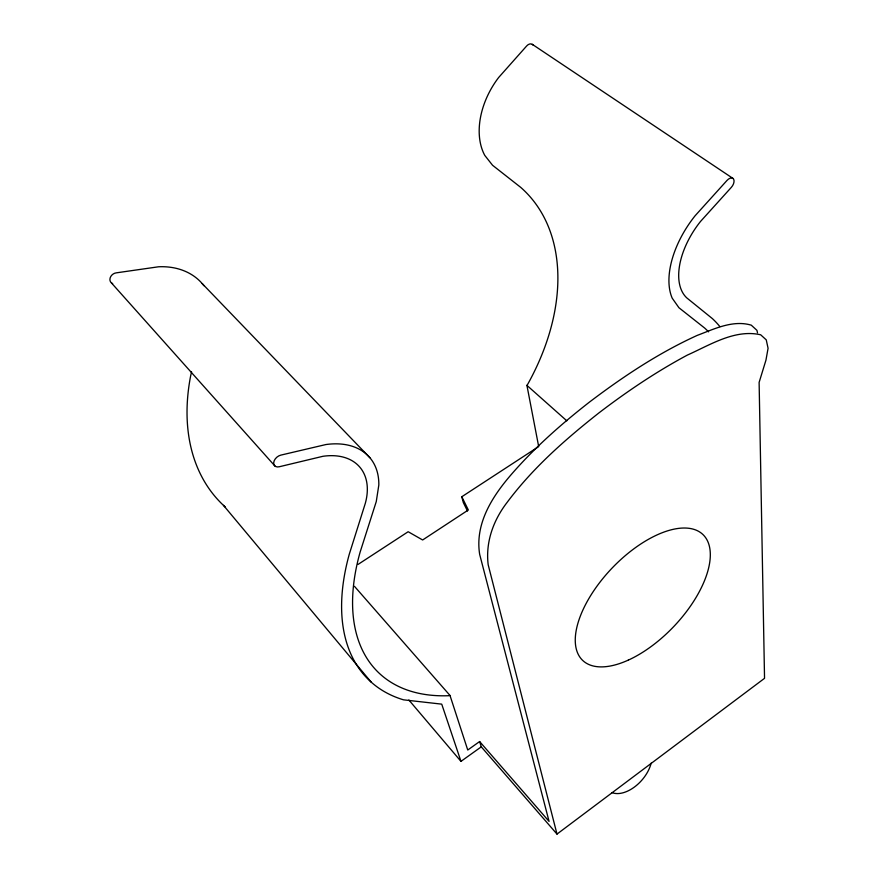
<?xml version="1.0" encoding="UTF-8"?>
<svg xmlns="http://www.w3.org/2000/svg" width="878" height="878" viewBox="0 0 878 878"><rect width="100%" height="100%" fill="white"/><g stroke="black" fill="none" stroke-linecap="round" stroke-linejoin="round"><path stroke-width="1.32" d="M191.569 371.866L190.647 375.872A223.089 153.211 -46.6 0 0 225.437 507.166M467.48 510.985L463.332 502.578L461.795 496.75L538.686 446.584L526.921 385.376L527.865 383.982A212.311 145.715 -46.6 0 0 520.731 187.387L492.558 165.273L484.766 155.384A68.506 46.797 -58.2 0 1 498.66 77.494L526.69 45.941A5.937 4.116 -60.8 0 1 533.089 45.107M556.992 834.1L764.54 678.321L759.119 382.402L765.945 360.178L768.074 348.281L766.242 339.852L760.677 334.792C734.809 328.921 710.137 344.966 687.397 355.063C656.294 371.712 626.98 391.478 598.972 412.869C565.377 439.34 532.847 467.919 507.155 502.348C493.403 520.171 485.402 542.055 488.179 564.741L556.992 834.1L481.276 746.838L479.629 741.537L467.744 750.021L449.997 695.464L354.46 586.328M408.863 699.996L460.972 761.369L481.276 746.838M358.103 564.389L408.171 531.728L422.636 539.981L468.336 509.975L461.795 496.75M449.997 695.464L448.504 695.716A237.225 132.995 -46.4 0 1 360.167 551.966L376.267 501.568L378.824 485.029A83.465 53.975 -40.5 0 0 325.936 444.542L280.828 455.122A7.233 4.906 -40.6 0 0 273.727 462.443A7.233 4.906 -40.6 0 0 279.281 466.756L322.928 456.297A69.538 44.954 -40.5 0 1 365.27 503.478L349.312 554.117A249.297 139.887 -46.4 0 0 403.529 699.832L441.733 704.145L460.972 761.369M532.309 44.35L732.845 178.333M526.921 385.376L566.815 420.814M202.236 283.627L369.879 457.723M111.473 282.957L275.044 466.13M479.629 741.537L549.068 821.402L479.662 554.347C474.757 523.617 492.328 496.355 511.534 474.219C534.779 447.462 561.459 423.942 589.357 402.168C623.084 376.596 658.599 352.978 697.22 335.396C714.198 329.02 732.801 319.713 751.261 325.156L756.935 330.337L757.495 332.784M223.484 505.366L371.185 682.129M203.937 285.712A73.543 57.169 -37.6 0 0 158.6 266.78L116.137 272.871A6.344 5.147 -37.1 0 0 110.189 277.81A6.344 5.147 -37.1 0 0 112.669 283.649M719.85 326.561A249.297 139.887 -46.4 0 0 712.387 318.604L686.837 297.938A64.006 35.954 -54.6 0 1 700.501 221.475L731.33 187.354A6.673 3.841 -56.3 0 0 733.547 179.046A6.673 3.841 -56.3 0 0 726.995 180.451L695.058 215.823A76.836 43.176 -54.6 0 0 672.208 298.18L678.946 307.739L704.705 328.087A237.225 132.995 -46.4 0 1 708.557 331.84M651.158 763.147A29.479 17.878 -48.6 0 1 611.955 792.571M628.297 660.113A87.054 42.495 -46.3 0 0 707.174 540.233A87.054 42.495 -46.3 0 0 592.87 592.123A87.054 42.495 -46.3 0 0 628.297 660.113"/></g></svg>
